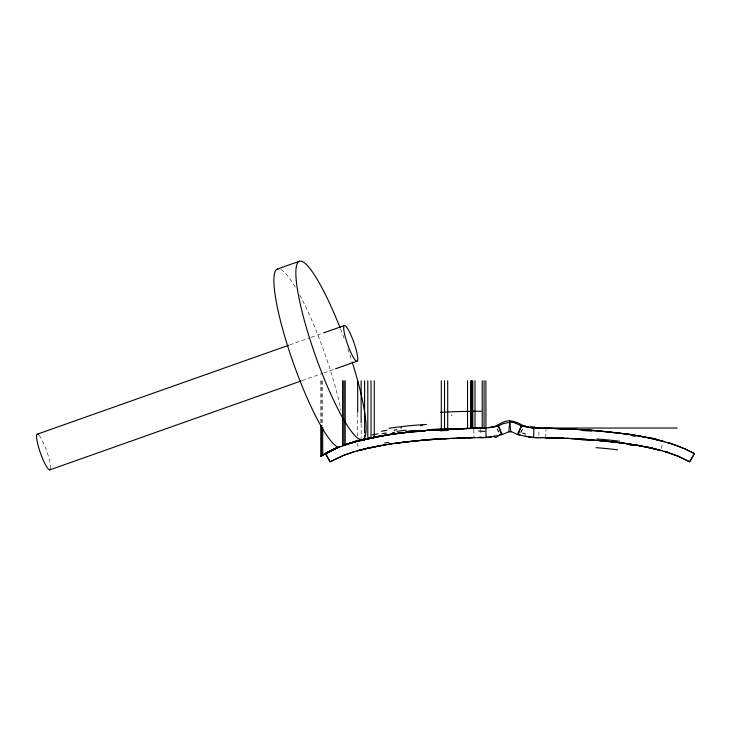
<?xml version="1.0" encoding="UTF-8"?>
<svg xmlns="http://www.w3.org/2000/svg" width="731" height="731" viewBox="0 0 731 731"><rect width="100%" height="100%" fill="white"/><g stroke="black" fill="none" stroke-linecap="round" stroke-linejoin="round"><path stroke-width="0.55" stroke-dasharray="3.65 2.74" d="M538.848 435.539L538.939 429.234M545.755 437.723L545.947 429.353M661.126 448.578L662.642 443.141M521.029 432.661L522.702 428.814M520.636 432.469L522.537 428.731M289.64 344.931L310.045 337.713M311.114 337.329L323.997 332.769M302.241 380.568L322.645 373.358M323.723 372.974L334.46 369.173M497.181 428.731L499.081 432.469M497.007 428.814L498.688 432.661M357.075 443.141L358.592 448.578M473.761 429.353L473.962 437.723M480.779 429.234L480.87 435.539M361.141 423.87L361.141 439.075M357.669 413.508L357.669 435.777M322.727 380.769L322.727 426.337M321.512 380.769L321.512 422.692M320.818 380.769L320.818 422.984M39.118 435.356A18.905 3.28 70.5 0 1 46.665 450.926A18.905 3.28 70.5 0 1 50.594 467.776M340.445 328.767A94.518 16.411 70.5 0 1 344.639 339.888M347.837 348.897A94.518 16.411 70.5 0 1 351.913 361.196M280.85 269.501A94.518 16.411 70.5 0 1 295.415 287.329M299.664 294.858A94.518 16.411 70.5 0 1 340.911 410.036"/><path stroke-width="1.1" d="M522.236 426.21L533.868 428.128L533.612 437.577L542.493 437.668M509.863 420.828A14.995 14.922 3.9 0 0 502.654 422.445L495.755 425.935L498.378 425.917L502.307 434.488L508.803 431.793L509.854 421.01M663.876 451.31L678.478 456.336L689.744 461.846L694.45 453.64L689.497 461.7L677.427 455.916M320.818 425.259L320.818 456.391L323.12 454.92M321.512 426.091L321.512 455.934L337.229 447.829M321.512 455.934L323.723 454.554M330.723 450.753L322.727 455.157L322.727 427.48M324.29 454.216L322.727 455.157A99.507 96.876 73.1 0 1 332.623 449.848L336.498 448.14M323.924 454.426L330.284 450.972A125.887 122.644 57.2 0 1 337.028 447.911M342.282 455.916L329.964 461.846L325.368 453.585M325.268 453.64L326.967 452.69M326.355 453.028L338.17 447.445L329.571 451.329M326.529 452.928L337.859 447.573M327.525 452.388L329.535 451.347M327.598 452.352L328.84 451.703M330.576 450.826L332.934 449.702M332.166 450.068L333.034 449.656M335.63 448.505L339.705 446.842M503.778 423.368L498.378 425.917L501.42 434.854L488.984 437.33L473.944 437.723M338.014 447.509L354.855 441.798M344.063 455.221L330.22 461.7L326.063 454.399M344.237 455.157L351.236 452.708M346.211 454.426L344.794 454.947A13.624 0.567 -23.5 0 0 342.83 455.641M343.36 445.471L344.895 444.923M346.604 454.28L348.047 453.777M277.506 269.017L299.445 261.25M37.263 434.205L288.562 345.306M323.997 332.769L344.402 325.551M49.872 469.85L301.172 380.952M335.538 368.799L357.011 361.196M345.873 444.585L342.601 445.746L342.601 380.769M346.046 444.53L345.571 444.695M348.267 453.695L348.979 453.458M345.206 380.769L345.206 444.823L347.097 444.183M347.252 444.128L346.375 444.421L347.965 443.891M346.33 444.439L348.979 443.562M349.263 453.357L349.838 453.165M345.206 444.823L351.163 442.885M347.563 444.028L343.908 445.27L343.908 380.769M350.122 453.074L350.697 452.882M347.636 444L350.441 443.105M347.527 444.037L352.022 442.63M350.99 452.791L353.713 451.941M349.053 443.543L349.975 443.251M350.917 442.959L352.717 442.419M352.552 442.465L353.685 442.136M353.978 451.859L357.943 450.707M352.653 442.438L348.449 443.735L354.352 441.944M497.473 426.21L485.622 428.128M353.384 442.228L351.73 442.712L355.193 441.707M352.095 442.602L375.67 436.919M352.506 442.483L373.66 437.312L397.637 433.401M353.868 442.081L355.842 441.524M493.854 426.602L492.155 427.032M354.599 441.871L355.86 441.515M355.412 441.643L356.244 441.414M356.408 441.369L355.028 441.752L359.981 440.418L355.686 441.57M357.697 450.78L359.798 450.205M356.728 441.277L361.927 439.925M356.966 441.213L357.651 441.031M356.527 441.332L365.336 439.112M356.116 441.46L386.937 434.945L384.67 435.31M359.707 450.232L362.539 449.492M359.853 450.195L360.438 450.04M360.365 450.049L369.996 447.728A16.402 0.53 -11.1 0 0 366.56 448.45M358.135 440.903L369.466 438.189M359.332 440.583L360.484 440.29M359.798 440.464L360.767 440.217M359.67 440.501L361.543 440.025M362.174 449.583L363.59 449.227M362.978 439.669L361.169 440.117L363.91 439.441M363.188 449.327L364.056 449.117M362.329 439.824L363.179 439.623M364.111 449.099L365.025 448.88M364.449 449.017L366.505 448.523M362.841 439.706L364.605 439.285L364.605 435.082M364.997 439.185L363.115 439.633L388.07 434.762M494.549 436.16L493.041 436.489M365.765 448.706L367.529 448.286M366.231 438.902L364.349 439.34L370.407 437.988L368.771 438.335M366.121 448.615L367.483 448.295M367.218 448.359L372.737 447.144M365.975 438.965L367.803 438.545L367.803 380.769M366.533 438.838L368.068 438.49M367.373 438.646L369.082 438.262M368.625 438.362L369.639 438.143M368.927 438.298L370.855 437.887M370.791 447.564L374.656 446.751M370.069 438.052L371.375 437.778M371.092 447.491L375.533 446.577M370.599 437.942L372.445 437.558M369.42 438.198L382.304 435.713M372.307 437.586L377.598 436.553M373.285 437.385L374.656 437.111M374.208 446.842L390.436 443.991M373.815 437.284L375.167 437.019M375.487 446.595L380.339 445.672M374.491 437.147L375.862 436.882M376.757 446.339L377.452 446.202M520.079 434.598L517.859 434.461M491.214 427.224L488.399 427.672M378.146 446.074L379.334 445.855M375.542 436.946L391.122 434.305M378.548 436.38L379.663 436.169M378.384 436.407L379.992 436.115M380.257 445.682L383.409 445.124M380.111 445.709L381.71 445.426M378.941 436.306L382.222 435.722M381.737 435.804L383.364 435.53M383.071 445.179L383.784 445.06M384.369 444.96L385.365 444.795M491.735 436.736L486.48 437.366M383.821 435.448L385.136 435.237M385.931 444.704L386.644 444.585M386.571 444.594L389.806 444.082M386.9 434.945L387.503 434.854M386.288 435.046L392.291 434.132M388.755 434.662L393.278 433.995M389.422 444.146L391.46 443.836M388.892 434.643L395.572 433.675M391.359 443.845L394.758 443.361M389.203 434.589L398.039 433.346M391.505 443.827L393.497 443.534M391.231 434.287L403.649 432.651M393.607 443.516L395.718 443.224M394.603 443.379L396.54 443.105M394.53 433.821L395.827 433.638M395.827 443.205L414.724 440.976M395.252 433.721L399.446 433.163M396.43 443.123L405.129 442.017M395.645 433.666L399.967 433.099M399.756 442.684L401.41 442.474M397.865 433.364L401.666 432.889M400.213 433.063L404.005 432.606M398.77 433.245L410.968 431.838M399.866 433.108L411.251 431.811M402.699 442.31L407.003 441.807M406.527 432.313L401.593 432.898L415.418 431.4L413.7 431.564M405.166 432.469L407.852 432.167M406.82 441.816L419.585 440.519M405.906 432.386L408.337 432.112M405.303 432.46L409.927 431.948M408.876 441.597L410.749 441.387M409.479 431.994L412.129 431.719M412.896 431.646L410.21 431.92L416.451 431.299M411.443 431.793L415.418 431.4M508.895 431.783L511.864 431.884L517.411 434.488L521.34 425.917L523.963 425.935L517.036 422.472M414.504 441.003L416.853 440.775M413.801 431.555L416.542 431.29M414.788 431.454L421.458 430.861M416.378 440.82L421.769 440.327M414.806 431.454L428.019 430.34M417.355 431.217L419.265 431.043M415.126 431.427L422.993 430.733M418.242 440.647L423.907 440.153M416.889 431.263L421.065 430.888M418.415 431.126L428.339 430.312M421.093 440.391L437.832 439.139M420.965 430.897L423.103 430.723M420.051 430.979L425.524 430.522M423.167 440.208L425.798 439.998M422.381 430.778L424.501 430.605M424.327 430.623L425.826 430.504M425.259 440.035L427.681 439.843M427.014 439.898L428.275 439.797M425.241 430.55L433.163 429.974A69.034 6.04 -4.6 0 1 440.336 429.444M427.352 439.87L429.536 439.706M424.967 430.568L459.296 428.686M427.699 430.358L431.153 430.111M429.462 439.715L433.666 439.413M429.919 430.203L431.811 430.066M428.037 430.34L436.782 429.746M430.422 439.642L436.992 439.194M430.431 430.166L438.627 429.636M432.021 430.056L432.505 430.02M433.035 429.983L435.228 429.846M434.899 429.865L437.266 429.718M436.763 439.212L445.7 438.701M436.407 429.773L438.965 429.618M480.779 428.183L485.932 428.119L485.896 380.769M438.499 439.103L442.017 438.892M436.855 429.737L445.654 429.252M435.895 429.801L446.805 429.198M439.596 429.581L443.059 429.389M441.113 429.49L448.012 429.143M440.071 429.554L467.749 428.439M443.443 438.819L445.17 438.728M443.068 438.838L444.119 438.783M444.877 438.737L446.312 438.664M446.202 438.673L450.579 438.463M445.179 438.719L447.18 438.618M446.285 429.225L447.829 429.152M446.751 438.646L448.66 438.545M484.278 437.503L482.707 437.567M448.277 438.563L450.15 438.481M483.109 428.119L481.3 428.174M449.702 438.499L451.95 438.399M449.739 429.06L450.378 429.033M451.045 438.436L464.815 437.942M450.04 429.051L484.05 428.147L484.05 380.769M449.83 429.06L452.982 428.923M452.297 438.381L454.6 438.289M455.102 428.841L452.727 428.933L456.053 428.805M454.938 428.85L444.512 429.316L444.512 380.769M455.55 438.253L466.25 437.896M454.408 428.869L467.877 428.439M482.369 437.586L480.897 437.641M458.602 438.134L459.616 438.097M458.346 428.722L461.745 428.613M457.341 428.759L460.905 428.64M460.439 428.649L472.793 428.32L472.793 380.769M462.568 438.006L463.856 437.97M465.117 428.512L463.07 428.567L479.189 428.211M465.419 437.924L467.657 437.86M466.378 428.476L467.986 428.43M466.999 437.878L469.028 437.832L468.306 437.842M468.799 437.832L473.962 437.723M472.774 428.32L471.806 428.348L471.833 380.769M469.713 428.393L472.637 428.329M470.124 428.384L471.358 428.357M470.042 437.805L470.499 437.796M476.502 428.256L474.995 428.284L474.995 380.769M480.998 428.183L475.625 428.265M472.062 428.339L482.195 428.165L482.195 380.769M480.861 428.183L480.002 428.192M483.346 428.156L484.781 428.138M478.796 437.65L486.106 437.577L485.85 428.128M484.671 428.138L485.759 428.128M531.866 428.037L677.326 428.037M533.868 428.128L534.498 428.128M536.572 428.156L534.416 428.128M536.609 428.119L538.747 428.183M539.56 428.192L536.508 428.156M540.922 437.65L532.47 437.494M538.884 428.183L540.474 428.211M540.154 428.202L545.262 428.293M542.329 437.668L546.167 437.732A33.343 0.85 2 0 1 549.465 437.778M544.385 428.275L548.661 428.357M544.202 437.695L544.988 437.714M547.053 437.75L550.754 437.832M546.359 437.732L547.117 437.75M545.774 437.723L546.55 437.741M548.798 437.787L549.666 437.805M550.416 428.403L549.036 428.366M548.351 428.357L551.165 428.421M550.141 437.814L550.918 437.832M551.019 428.421L559.599 428.658M550.927 428.412L552.298 428.448M551.402 437.842L552.535 437.878A82.886 0.768 2.2 0 1 553.952 437.988M550.69 437.832L563.153 438.216M552.362 428.448L555.505 428.54M551.96 428.439L552.791 428.457M552.709 437.878L552.051 437.86L554.299 437.924M553.659 428.485L554.564 428.512M553.458 437.896L556.355 437.979M556.465 428.567L557.397 428.594M555.167 428.53L556.794 428.576M555.624 428.54L556.209 428.558M555.862 437.97L558.301 438.043M556.638 428.567L558.813 428.64M559.407 428.658L566.635 428.923M558.42 428.622L564.533 428.841M559.096 438.07L561.106 438.134M557.826 438.024L564.277 438.253M562.477 428.759L560.421 428.686M562.258 428.75L563.5 428.795M501.859 434.461L502.334 434.47L499.638 434.598M561.865 438.161L562.642 438.189M538.738 437.631L535.439 437.503M563.857 428.814L565.566 428.878M562.185 438.18L568.279 438.426M565.547 428.878L566.982 428.933M566.863 428.933L568.48 428.996M566.58 428.914L567.832 428.969M566.196 438.335L570.016 438.499M568.681 429.006L569.751 429.051M568.206 428.987L571.496 429.134M567.621 428.96L585.54 429.91M566.434 438.344L574.84 438.737M570.445 429.088L575.361 429.316M569.129 438.463L570.536 438.527M572.446 429.179L573.972 429.252M571.057 438.545L572.483 438.618M570.39 438.518L573.506 438.673M572.537 438.618L577.81 438.902M575.014 429.307L576.814 429.399M576.083 429.362L577.143 429.417M574.539 438.719L576.275 438.819M578.212 429.472L580.341 429.59M575.589 438.783L576.64 438.838M578.294 429.481L583.53 429.782M578.742 438.956L577.691 438.892L581.209 439.103M576.156 438.81L582.945 439.212M581.401 429.654L608.073 431.774L630.798 434.634M580.843 439.075L592.357 439.87M582.726 439.194L592.695 439.898M585.303 429.892L594.696 430.568L588.327 430.093M584.699 439.322L586.454 439.441M587.678 439.523L625.197 443.388M590.867 430.276L626.531 434.004L623.927 433.647M590.155 439.706L613.464 441.889L634.499 444.823M533.228 437.366L531.437 437.394M532.652 437.321L527.983 436.736M598.525 430.879L608.073 431.774M597.702 440.309L608.969 441.387M531.3 437.385L518.297 434.854L521.34 425.917L515.94 423.368M609.983 431.966L611.893 432.176M610.842 441.597L619.952 442.684M613.812 432.386L621.195 433.282M531.318 427.672L528.504 427.224M621.414 442.867L625.106 443.379M622.894 433.501L624.594 433.739M621.615 442.895L623.287 443.123M624.95 443.361L635.349 444.96M626.303 433.976L631.831 434.799M626.33 443.553L639.461 445.682M626.22 443.534L630.296 444.146M627.463 434.141L636.939 435.63M628.614 434.305L641.169 436.38M631.748 434.781L633.868 435.119M634.599 435.237L635.33 435.356M635.212 444.941L638.373 445.49M636.802 435.603L638.273 435.859M635.33 444.96L637.368 445.307M637.925 435.795L640.054 436.169M637.277 445.289L656.52 449.327M638.921 435.968L652.079 438.582M637.999 445.426L645.583 446.86M639.68 436.105L646.094 437.321M639.378 445.672L641.37 446.038M641.087 436.361L647.483 437.604M640.164 445.809L641.571 446.074M641.891 436.508L643.344 436.782M642.266 446.202L651.193 448.057M644.057 436.919L658.859 440.19M526.667 436.489L525.169 436.16M646.972 447.144L658.558 449.848M648.918 437.906L662.752 441.213M527.563 427.032L525.863 426.602M651.257 448.076L655.268 449.017M652.18 448.286L653.953 448.706M656.182 439.532L654.336 439.103L657.544 439.87M654.793 448.907L655.606 449.099M657.05 439.742L657.9 439.952M656.127 449.227L659.718 450.15M658.503 440.108L669.285 443.114M657.169 449.492L662.021 450.78M659.645 440.391L660.925 440.729M659.536 440.364L661.107 440.775M657.927 449.684L658.677 449.876M659.654 450.132L660.413 450.333M661.738 440.939L662.816 441.232M662.633 441.186L663.52 441.423M661.774 450.707L664.296 451.429M664.077 441.579L664.616 441.734M666.992 442.419L668.49 442.867M665.009 451.639L666.48 452.087M668.819 442.968L673.525 444.485M670.528 443.498L674.585 444.841M670.163 453.266L675.481 455.157M673.836 444.585L684.965 448.889L694.45 453.64M674.823 444.923L685.102 448.953L694.176 453.485M509.854 422.436L510.823 431.793M471.267 380.769L471.267 428.357M470.865 380.769L470.865 428.366M467.548 380.769L467.548 428.448M447.71 380.769L447.71 429.152M441.305 380.769L441.305 429.481M374.254 380.769L374.254 437.193M371.028 380.769L371.028 437.851M364.605 380.769L364.605 432.98M361.141 380.769L361.141 422.737M357.669 380.769L357.669 412.385M50.494 468.818A18.905 3.28 70.5 0 1 40.479 453.119A18.905 3.28 70.5 0 1 38.396 434.616M352.251 362.256A94.518 16.411 70.5 0 1 348.596 427.516A94.518 16.411 70.5 0 1 296.156 279.288A94.518 16.411 70.5 0 1 340.043 327.726M339.029 447.363A94.518 16.411 70.5 0 1 290.783 355.568A94.518 16.411 70.5 0 1 279.023 268.88M356.829 440.537A143.742 5.355 -8.5 0 1 358.071 440.181M355.138 441.095A139.859 4.112 -9.5 0 1 356.088 440.793M353.841 441.57A135.893 3.07 -10.6 0 1 354.434 441.35M353.265 441.862A131.936 2.202 -11.6 0 1 353.393 441.78M420.627 425.798A129.195 0.612 -14.2 0 1 422.591 425.296M363.7 439.687A131.854 1.316 -12.9 0 1 364.732 439.432M401.538 427.836A129.716 0.777 -16.2 0 1 400.725 428.074M394.146 430.34A133.097 0.576 -16.7 0 1 396.668 429.572M451.557 415.171A135.235 0.521 -16.6 0 1 451.859 415.08M364.413 439.642A138.972 1.791 -14.5 0 1 366.112 439.167M362.412 440.3A141.494 2.458 -13.6 0 1 364.093 439.834M394.658 432.35A127.285 1.462 -12.6 0 1 392.364 432.843M363.398 439.797A134.696 1.955 -11.9 0 1 364.431 439.541M388.874 428.357A98.886 25.119 -4.9 0 1 426.447 424.455M407.999 431.491A89.776 15.068 -5.5 0 1 416.935 430.596M381.399 431.281A176.738 80.885 -1.7 0 1 386.809 430.385M396.988 431.327A103.765 24.342 -5.1 0 1 406.125 430.212M406.692 431.491A93.851 17.38 -5.5 0 1 414.742 430.65M414.833 431.82A99.425 16.53 -5.5 0 1 421.888 431.18M421.878 431.263A116.11 21.062 -5.6 0 1 424.446 431.052M436.772 429.755A69.555 6.131 -4.6 0 1 438.344 429.654M439.386 429.6A74.361 6.616 -4.6 0 1 440.939 429.508M440.418 429.737A81.918 7.392 -4.6 0 1 443.872 429.545M442.73 430.486A111.944 11.376 -4.8 0 1 448.469 430.203M440.501 412.339A302.424 116.266 -5.8 0 1 481.217 411.251M320.818 456.391A91.512 89.1 75.2 0 1 330.284 450.972M330.248 450.899A123.886 120.752 65.2 0 1 338.124 447.317M372.28 434.908A175.02 97.89 -6 0 1 377.945 433.812M332.879 449.583A130.694 127.331 60.5 0 1 337.649 447.482M440.135 430.797A106.662 10.335 -4.8 0 1 446.869 430.449M503.906 423.651A12.528 11.961 -5.8 0 1 509.836 422.673M509.845 422.28A12.528 12.381 -5.9 0 1 515.967 423.295M509.854 421.065A14.995 14.666 10.2 0 1 516.945 422.664M498.286 425.278A16.32 11.458 -32.8 0 1 497.436 425.57M495.874 426.292A16.374 15.515 -48.2 0 1 493.928 426.941M522.19 426.831A16.32 12.655 36.5 0 1 521.249 426.538M525.945 426.21A16.374 14.757 39 0 1 524.1 425.552M358.693 441.003A38.222 0.704 -14.2 0 1 361.379 440.272M367.857 438.965A37.445 2.842 -9.6 0 1 375.405 437.376M431.729 429.472A67.91 6.542 -4.9 0 1 441.762 428.859M457.761 428.686A30.547 0.457 -2.8 0 1 460.832 428.585M479.637 427.918A84.019 0.959 -2.4 0 1 480.55 427.946M478.823 428.074A80.712 0.603 -2.1 0 1 480.039 428.074M361.479 450.004A38.222 0.713 -13.9 0 1 363.609 449.428M370.169 447.984A35.326 2.632 -9.4 0 1 376.776 446.614M429.992 439.358A67.014 6.25 -4.9 0 1 441.46 438.609M457.707 438.097A30.528 0.512 -3 0 1 461.572 437.97M478.924 437.357A84.038 1.069 -2.6 0 1 480.084 437.366M480.02 437.43A81.068 0.749 -2.2 0 1 480.806 437.458M557.78 428.75A80.712 0.457 1.9 0 1 561.773 428.85M564.597 429.06A84.019 0.64 2.1 0 1 566.689 429.124M582.168 430.495A68.303 5.4 4.6 0 1 591.9 431.135M647.904 437.266A37.445 3.554 9 0 1 656.566 439.221M668.902 442.712A38.012 1.014 13.4 0 1 669.898 443.068M561.033 438.326A81.068 0.53 1.9 0 1 564.944 438.436M581.373 439.806A67.014 5.263 4.7 0 1 591.096 440.464M645.519 446.568A35.326 3.107 8.9 0 1 652.847 448.167M666.334 451.767A38.222 0.978 13.2 0 1 667.12 452.06M676.074 455.431A13.624 0.493 23.2 0 1 677.984 456.19M669.623 443.269A29.322 1.937 20.8 0 1 670.857 443.653M632.516 435.831A137.985 51.563 7.6 0 1 635.577 436.334M546.176 428.275A33.781 0.777 2 0 1 549.548 428.348M547.071 428.549A58.032 1.343 2 0 1 548.478 428.576M666.617 451.932A25.859 2.239 21.8 0 1 669.203 452.736M666.69 452.178A28.546 1.901 20.8 0 1 667.86 452.544M657.672 449.72A26.718 1.444 12.3 0 1 660.833 450.561M630.021 445.078A140.471 52.038 7.6 0 1 633 445.544M546.176 437.97A57.036 1.7 2.2 0 1 547.592 437.997M534.836 427.041A23.566 4.879 10.7 0 1 530.231 426.584M528.486 426.995A26.663 17.617 24.1 0 1 527.563 426.803M525.452 433.967A27.303 18.33 20.1 0 1 522.729 433.172M492.146 427.26A26.663 18.047 -24.6 0 1 491.195 427.452M484.772 431.317A23.566 8.818 -15.7 0 1 478.522 430.897M497.994 436.645A27.303 21.93 -21.9 0 1 494.732 437.54M479.673 427.918A54.688 1.59 -2.2 0 1 482.085 427.882M469.156 428.439A33.781 0.722 -1.9 0 1 472.354 428.366M382.011 433.73A133.7 51.682 -7.6 0 1 386.315 433.017M479.435 437.312A53.765 1.946 -2.4 0 1 481.82 437.284M469.54 437.842A33.343 0.813 -1.9 0 1 472.738 437.768M384.689 443.013A136.003 52.193 -7.5 0 1 388.883 442.337M357.066 450.844A26.718 1.608 -12 0 1 360.292 449.967M351.456 452.608A27.869 1.891 -20.9 0 1 353.457 451.977M397.152 433.647A138.323 36.111 -5.9 0 1 424.976 430.723M398.34 442.931A133.179 33.023 -5.9 0 1 427.005 439.934M596.861 438.929A137.245 27.805 5.6 0 1 619.541 441.195M596.048 447.646A133.974 26.206 5.6 0 1 617.494 449.784M344.612 334.295A18.905 3.28 70.5 0 0 356.774 361.233A18.905 3.28 70.5 0 0 350.743 334.606A18.905 3.28 70.5 0 0 344.612 334.295"/></g></svg>
